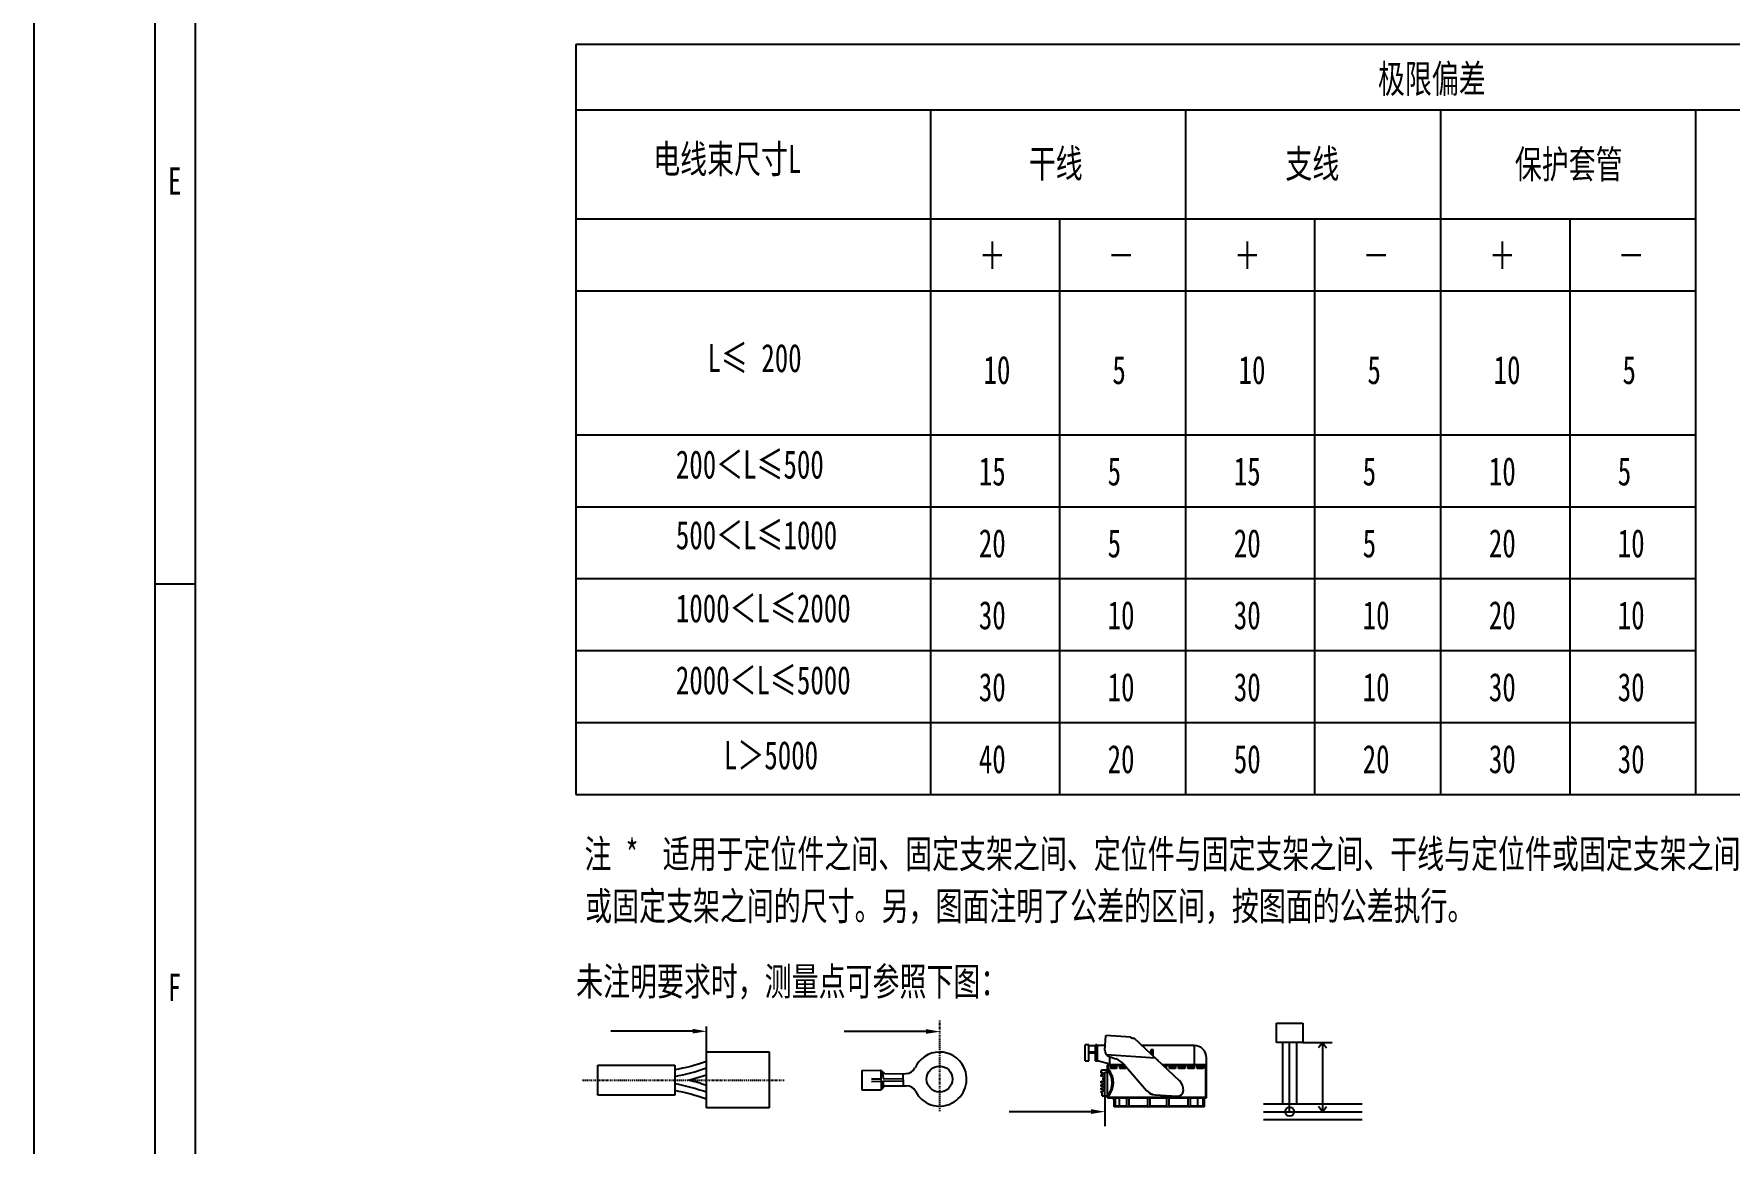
# Model space of a CAD drawing. Header units: inches. Extents: x 47316 to 59086, y 3141 to 11743.
# Drawn here: x 50262.9 to 50473.1, y 4565.4 to 4702.9 of the extents above; entities that cross this region are included whole.
import ezdxf

# ---------------------------------------------------------------- set-up
doc = ezdxf.new("R2010")
doc.units = ezdxf.units.IN
doc.header["$MEASUREMENT"] = 0
doc.linetypes.add('CENTER2', pattern=[1.125, 0.75, -0.125, 0.125, -0.125])
doc.layers.add('_BLACK_HOLE', color=7, linetype='Continuous')
doc.styles.add('MtX_SimSun', font='')
doc.styles.get("Standard").update_dxf_attribs({"font": ''})
doc.styles.get('MtX_SimSun').set_extended_font_data('SimSun')
doc.styles.get('Standard').set_extended_font_data('SimSun')

msp = doc.modelspace()

# ---------------------------------------------------------------- hatches: boundary and pattern name
at = {"layer": '_BLACK_HOLE'}
h = msp.add_hatch(color=256, dxfattribs=at)
h.dxf.hatch_style = 2
h.paths.add_polyline_path([(50344.62, 4579.54), (50346.36, 4579.23), (50344.62, 4578.96)])
h = msp.add_hatch(color=256, dxfattribs=at)
h.dxf.hatch_style = 2
h.paths.add_polyline_path([(50373.57, 4579.5), (50375.31, 4579.19), (50373.57, 4578.92)])
h = msp.add_hatch(color=256, dxfattribs=at)
h.dxf.hatch_style = 2
h.paths.add_polyline_path([(50394.03, 4569.57), (50395.77, 4569.26), (50394.03, 4568.99)])

# ---------------------------------------------------------------- linework, layer by layer
at = {"layer": '_BLACK_HOLE', "lineweight": -3}
for p, q in [((50262.93, 5154.67), (50262.93, 4313.67)), ((50282.93, 5134.67), (50282.93, 4334.67)), ((50277.93, 4834.67), (50277.93, 4334.67)), ((50558.47, 4701.61), (50330.15, 4701.61)), ((50330.15, 4701.61), (50330.15, 4608.61)), ((50330.15, 4693.5), (50508.38, 4693.5)), ((50374.14, 4608.61), (50374.14, 4693.5)), ((50405.77, 4608.61), (50405.77, 4693.5)), ((50437.4, 4608.61), (50437.4, 4693.5)), ((50469.03, 4608.61), (50469.03, 4693.5)), ((50330.15, 4679.96), (50469.03, 4679.96)), ((50390.12, 4679.96), (50390.12, 4608.61)), ((50421.75, 4679.96), (50421.75, 4608.61)), ((50453.38, 4679.96), (50453.38, 4608.61)), ((50330.15, 4671.04), (50469.03, 4671.04)), ((50330.15, 4653.2), (50469.03, 4653.2)), ((50330.15, 4644.28), (50469.03, 4644.28)), ((50330.15, 4635.36), (50469.03, 4635.36)), ((50282.93, 4634.67), (50277.93, 4634.67)), ((50330.15, 4626.45), (50469.03, 4626.45)), ((50330.15, 4617.53), (50469.03, 4617.53)), ((50330.15, 4608.61), (50558.47, 4608.61)), ((50417.03, 4580.26), (50420.27, 4580.26)), ((50417.03, 4577.83), (50417.03, 4580.26)), ((50420.27, 4580.26), (50420.27, 4577.83)), ((50420.27, 4577.83), (50417.03, 4577.83)), ((50417.77, 4577.83), (50417.77, 4570.23)), ((50418.65, 4569.26), (50418.65, 4577.83)), ((50419.54, 4570.23), (50419.54, 4577.83)), ((50420.27, 4577.83), (50423.91, 4577.83)), ((50422.72, 4577.83), (50422.23, 4577.18)), ((50422.72, 4577.83), (50422.72, 4569.26)), ((50422.72, 4577.83), (50423.21, 4577.18)), ((50415.42, 4570.23), (50427.63, 4570.23)), ((50415.42, 4569.26), (50427.63, 4569.26)), ((50415.42, 4568.29), (50427.63, 4568.29)), ((50415.42, 4568.29), (50427.63, 4568.29)), ((50422.72, 4569.26), (50422.23, 4569.91)), ((50422.72, 4569.26), (50423.21, 4569.91))]:
    msp.add_line(p, q, dxfattribs=at)
at = {"layer": '_BLACK_HOLE'}
for p, q in [((50344.62, 4579.23), (50334.48, 4579.23)), ((50346.33, 4573.18), (50346.33, 4579.81)), ((50373.57, 4579.19), (50363.43, 4579.19)), ((50346.33, 4576.69), (50354.12, 4576.69)), ((50346.33, 4569.74), (50346.33, 4576.69)), ((50354.12, 4576.69), (50354.12, 4569.74)), ((50332.85, 4575.02), (50342.4, 4575.02)), ((50332.85, 4571.33), (50332.85, 4575.02)), ((50342.4, 4575.02), (50342.4, 4571.33)), ((50365.62, 4574.39), (50367.97, 4574.4)), ((50365.62, 4574.39), (50365.62, 4571.97)), ((50368.44, 4573.96), (50367.97, 4574.4)), ((50367.97, 4574.4), (50368.01, 4571.99)), ((50368.22, 4573.86), (50367.97, 4574.4)), ((50366.78, 4573.33), (50367.99, 4573.35)), ((50366.79, 4573.02), (50368, 4573.04)), ((50368.25, 4572.53), (50368.01, 4571.99)), ((50368.46, 4572.45), (50368.01, 4571.99)), ((50368.22, 4573.86), (50368.23, 4573.35)), ((50368.23, 4573.35), (50370.71, 4573.39)), ((50368.24, 4573.05), (50370.72, 4573.09)), ((50368.24, 4573.05), (50368.25, 4572.53)), ((50368.44, 4573.96), (50371.11, 4574)), ((50368.46, 4572.45), (50371.14, 4572.49)), ((50370.7, 4574), (50370.73, 4572.48)), ((50342.4, 4571.33), (50332.85, 4571.33)), ((50365.62, 4571.97), (50368.01, 4571.99)), ((50395.74, 4571.25), (50395.74, 4567.48)), ((50354.12, 4569.74), (50346.33, 4569.74)), ((50394.03, 4569.26), (50383.89, 4569.26))]:
    msp.add_line(p, q, dxfattribs=at)
at = {"layer": '_BLACK_HOLE', "linetype": 'CENTER2', "ltscale": 0.25}
for p, q in [((50375.28, 4569.32), (50375.28, 4580.59)), ((50330.97, 4573.18), (50355.96, 4573.18))]:
    msp.add_line(p, q, dxfattribs=at)
at = {"layer": '_BLACK_HOLE', "linetype": 'Continuous'}
for p, q in [((50395.74, 4576.88), (50395.87, 4578.72)), ((50398.97, 4578.5), (50395.87, 4578.72)), ((50393.3, 4575.55), (50393.3, 4577.54)), ((50393.76, 4577.54), (50393.3, 4577.54)), ((50393.76, 4575.55), (50393.76, 4577.54)), ((50394.57, 4577.44), (50393.76, 4577.44)), ((50394.57, 4576.65), (50393.76, 4576.65)), ((50394.57, 4576.52), (50393.76, 4576.52)), ((50394.57, 4575.55), (50394.57, 4577.54)), ((50394.73, 4577.54), (50394.57, 4577.54)), ((50394.73, 4575.55), (50394.73, 4577.54)), ((50395.78, 4577.47), (50394.73, 4577.47)), ((50394.83, 4575.55), (50394.83, 4577.47)), ((50398.96, 4578.45), (50398.97, 4578.5)), ((50399.4, 4578.34), (50399.26, 4578.35)), ((50404.99, 4573.11), (50399.4, 4578.34)), ((50399.91, 4577.86), (50399.91, 4577.86)), ((50399.91, 4577.86), (50399.91, 4577.86)), ((50406.81, 4577.47), (50400.33, 4577.47)), ((50401.5, 4576.37), (50401.5, 4576.96)), ((50401.5, 4576.96), (50401.73, 4576.96)), ((50401.73, 4576.15), (50401.73, 4576.96)), ((50406.81, 4577.47), (50406.81, 4575.07)), ((50393.3, 4575.55), (50393.76, 4575.55)), ((50394.57, 4575.55), (50394.83, 4575.55)), ((50396.37, 4575.15), (50394.83, 4575.55)), ((50395.36, 4574.46), (50396.06, 4574.46)), ((50402.01, 4575.9), (50395.92, 4576.33)), ((50396.05, 4571), (50396.05, 4575)), ((50398.22, 4575), (50396.05, 4575)), ((50396.12, 4575.07), (50396.12, 4574.57)), ((50398.16, 4575.07), (50396.12, 4575.07)), ((50396.26, 4576.1), (50397.11, 4575.81)), ((50396.37, 4575.07), (50396.37, 4576.06)), ((50396.43, 4574.61), (50396.43, 4574.87)), ((50396.43, 4574.87), (50397.2, 4574.87)), ((50396.43, 4574.84), (50397.2, 4574.84)), ((50397.2, 4574.61), (50396.43, 4574.61)), ((50397.2, 4574.87), (50397.2, 4574.61)), ((50397.58, 4574.61), (50397.58, 4574.87)), ((50397.58, 4574.87), (50398.33, 4574.87)), ((50397.58, 4574.84), (50398.35, 4574.84)), ((50398.35, 4574.61), (50397.58, 4574.61)), ((50398.1, 4575.14), (50400.92, 4571.89)), ((50398.35, 4574.85), (50398.35, 4574.61)), ((50402.22, 4575.7), (50402.31, 4575.7)), ((50402.31, 4575.7), (50402.31, 4575.62)), ((50408.27, 4575.07), (50402.89, 4575.07)), ((50408.35, 4575), (50402.97, 4575)), ((50403.11, 4574.87), (50403.35, 4574.87)), ((50403.14, 4574.84), (50403.35, 4574.84)), ((50403.35, 4574.87), (50403.35, 4574.64)), ((50403.74, 4574.87), (50404.51, 4574.87)), ((50403.74, 4574.61), (50403.74, 4574.87)), ((50403.74, 4574.84), (50404.51, 4574.84)), ((50404.51, 4574.61), (50403.74, 4574.61)), ((50404.51, 4574.87), (50404.51, 4574.61)), ((50404.89, 4574.87), (50405.66, 4574.87)), ((50404.89, 4574.61), (50404.89, 4574.87)), ((50404.89, 4574.84), (50405.66, 4574.84)), ((50405.66, 4574.61), (50404.89, 4574.61)), ((50405.66, 4574.87), (50405.66, 4574.61)), ((50406.04, 4574.87), (50406.81, 4574.87)), ((50406.04, 4574.61), (50406.04, 4574.87)), ((50406.04, 4574.84), (50406.81, 4574.84)), ((50406.81, 4574.61), (50406.04, 4574.61)), ((50406.81, 4574.87), (50406.81, 4574.61)), ((50407.19, 4574.87), (50407.96, 4574.87)), ((50407.19, 4574.61), (50407.19, 4574.87)), ((50407.19, 4574.84), (50407.96, 4574.84)), ((50407.96, 4574.61), (50407.19, 4574.61)), ((50407.58, 4574.84), (50407.58, 4574.61)), ((50407.96, 4574.87), (50407.96, 4574.61)), ((50408.27, 4571), (50408.27, 4575.07)), ((50408.35, 4571.08), (50408.35, 4575.93)), ((50395.28, 4574.09), (50395.28, 4574.23)), ((50395.7, 4574.02), (50395.28, 4574.09)), ((50395.28, 4573.86), (50395.7, 4573.93)), ((50395.28, 4573.67), (50395.28, 4573.86)), ((50395.7, 4573.6), (50395.28, 4573.67)), ((50395.28, 4573.03), (50395.7, 4573.1)), ((50395.28, 4572.84), (50395.28, 4573.03)), ((50395.7, 4572.77), (50395.28, 4572.84)), ((50395.28, 4572.61), (50395.7, 4572.68)), ((50395.28, 4572.43), (50395.28, 4572.61)), ((50395.7, 4572.36), (50395.28, 4572.43)), ((50395.51, 4573.48), (50395.7, 4573.51)), ((50395.51, 4573.22), (50395.51, 4573.48)), ((50395.51, 4573.22), (50395.7, 4573.19)), ((50395.74, 4571.25), (50395.74, 4574.15)), ((50395.74, 4574.15), (50396.05, 4574.15)), ((50395.28, 4572.2), (50395.7, 4572.27)), ((50395.28, 4572.01), (50395.28, 4572.2)), ((50395.7, 4571.94), (50395.28, 4572.01)), ((50395.28, 4571.78), (50395.7, 4571.85)), ((50395.28, 4571.65), (50395.28, 4571.78)), ((50395.4, 4571.65), (50395.28, 4571.65)), ((50395.4, 4571.25), (50395.4, 4571.65)), ((50395.4, 4571.25), (50396.06, 4571.25)), ((50396.05, 4571), (50408.27, 4571)), ((50396.07, 4571.08), (50408.35, 4571.08)), ((50396.69, 4570.92), (50396.69, 4571)), ((50396.69, 4570.92), (50396.91, 4570.92)), ((50396.86, 4570.92), (50396.86, 4571)), ((50396.91, 4569.85), (50396.91, 4571)), ((50397.02, 4571), (50397.02, 4569.96)), ((50397.54, 4569.85), (50397.54, 4571)), ((50398.45, 4569.96), (50398.45, 4571)), ((50398.74, 4569.96), (50398.74, 4571)), ((50401.06, 4569.91), (50401.06, 4571)), ((50401.35, 4569.91), (50401.35, 4571)), ((50401.63, 4571.43), (50401.62, 4571.43)), ((50401.62, 4571.43), (50401.62, 4571.43)), ((50401.97, 4571.36), (50404.65, 4571.17)), ((50403.44, 4569.91), (50403.44, 4571)), ((50403.73, 4569.91), (50403.73, 4571)), ((50406.05, 4569.96), (50406.05, 4571)), ((50406.34, 4569.96), (50406.34, 4571)), ((50407.25, 4569.85), (50407.25, 4571)), ((50407.88, 4571), (50407.88, 4569.85)), ((50408.11, 4569.96), (50408.11, 4571)), ((50408.05, 4569.85), (50396.91, 4569.85)), ((50397.05, 4569.85), (50397.02, 4569.96)), ((50398.45, 4569.96), (50397.02, 4569.96)), ((50398.39, 4569.85), (50398.45, 4569.96)), ((50401.06, 4569.96), (50398.74, 4569.96)), ((50398.74, 4569.96), (50398.8, 4569.85)), ((50401, 4569.85), (50401.06, 4569.91)), ((50403.44, 4569.96), (50401.35, 4569.96)), ((50401.35, 4569.91), (50401.41, 4569.85)), ((50403.38, 4569.85), (50403.44, 4569.91)), ((50406.05, 4569.96), (50403.73, 4569.96)), ((50403.73, 4569.91), (50403.79, 4569.85)), ((50405.99, 4569.85), (50406.05, 4569.96)), ((50407.88, 4569.96), (50406.34, 4569.96)), ((50406.34, 4569.96), (50406.4, 4569.85)), ((50408.05, 4569.85), (50408.11, 4569.96))]:
    msp.add_line(p, q, dxfattribs=at)
at = {"layer": '_BLACK_HOLE'}
msp.add_circle((50375.24, 4573.31), 1.61, dxfattribs=at)
at = {"layer": '_BLACK_HOLE', "lineweight": -3}
msp.add_circle((50418.65, 4569.26), 0.563, dxfattribs=at)
at = {"layer": '_BLACK_HOLE'}
for centre, radius, start, end in [((50375.24, 4573.31), 3.35, 26.3918, 155.3701), ((50337.46, 4600.94), 26.92, 280.5632, 289.2379), ((50337.46, 4600.1), 26.92, 280.5632, 289.2379), ((50371.09, 4575.21), 1.21, 270.9231, 335.3701), ((50375.24, 4573.31), 3.35, 206.4762, 26.3918), ((50337.46, 4546.25), 26.92, 70.7621, 79.4368), ((50337.46, 4599.27), 26.92, 284.2974, 289.2379), ((50337.46, 4547.09), 26.92, 70.7621, 75.7026), ((50371.16, 4571.28), 1.21, 26.4762, 90.9231), ((50337.46, 4545.41), 26.92, 70.7621, 79.4368)]:
    msp.add_arc(centre, radius, start, end, dxfattribs=at)
at = {"layer": '_BLACK_HOLE', "linetype": 'Continuous'}
for centre, radius, start, end in [((50396.51, 4576.83), 0.768, 175.9477, 250.9477), ((50406.81, 4575.93), 1.54, 0, 90), ((50396.12, 4575), 0.0768, 90, 180), ((50394.22, 4572.85), 2.44, 318.4719, 41.5281), ((50394.22, 4572.85), 2.57, 316.2838, 42.037), ((50396.36, 4573.63), 2.3, 40.9477, 70.9477), ((50408.27, 4575), 0.0768, 0, 90), ((50395.69, 4573.97), 0.0461, 279.3784, 80.6216), ((50395.69, 4573.56), 0.0461, 279.3784, 80.6216), ((50395.69, 4573.14), 0.0461, 279.3784, 80.6216), ((50395.69, 4572.73), 0.0461, 279.3784, 80.6216), ((50395.69, 4572.31), 0.0461, 279.3784, 80.6216), ((50403.94, 4571.99), 1.54, 355.9477, 46.9477), ((50395.69, 4571.9), 0.0461, 279.3784, 80.6216), ((50402.08, 4572.89), 1.54, 220.9477, 265.9477), ((50401.62, 4571.92), 0.499, 218.1418, 270), ((50404.71, 4571.94), 0.768, 265.9477, 355.9477), ((50408.27, 4571.08), 0.0768, 270, 0)]:
    msp.add_arc(centre, radius, start, end, dxfattribs=at)
for points in [[(50398.97, 4578.45), (50398.97, 4578.45), (50398.96, 4578.45), (50398.96, 4578.45)], [(50398.96, 4578.45), (50398.96, 4578.45), (50398.96, 4578.45), (50398.96, 4578.45)], [(50398.97, 4578.44), (50398.97, 4578.44), (50398.97, 4578.45), (50398.97, 4578.45)], [(50396.05, 4574.58), (50396.05, 4574.59), (50396.06, 4574.59), (50396.06, 4574.59)], [(50396.05, 4574.57), (50396.05, 4574.57), (50396.05, 4574.57), (50396.05, 4574.57)], [(50396.06, 4574.6), (50396.06, 4574.6), (50396.06, 4574.6), (50396.07, 4574.6)], [(50396.06, 4574.59), (50396.06, 4574.59), (50396.06, 4574.59), (50396.06, 4574.59)], [(50396.06, 4574.59), (50396.06, 4574.59), (50396.06, 4574.59), (50396.06, 4574.59)], [(50395.28, 4574.23), (50395.28, 4574.23), (50395.28, 4574.23), (50395.28, 4574.24)], [(50395.28, 4574.23), (50395.28, 4574.23), (50395.28, 4574.23), (50395.28, 4574.23)], [(50395.28, 4574.23), (50395.28, 4574.23), (50395.28, 4574.23), (50395.28, 4574.23)], [(50395.28, 4574.23), (50395.28, 4574.23), (50395.28, 4574.23), (50395.28, 4574.23)], [(50395.28, 4574.23), (50395.28, 4574.23), (50395.28, 4574.23), (50395.28, 4574.23)]]:
    msp.add_open_spline(points, degree=3, dxfattribs=at)
for points, knots in [([(50398.96, 4578.45), (50398.96, 4578.45), (50398.96, 4578.45), (50398.96, 4578.45), (50398.96, 4578.45)], [0.323668317, 0.323668317, 0.323668317, 0.323668317, 0.325669849, 0.327571545, 0.327571545, 0.327571545, 0.327571545]), ([(50399.26, 4578.35), (50399.26, 4578.35), (50399.26, 4578.35), (50399.25, 4578.35), (50399.24, 4578.35), (50399.23, 4578.35), (50399.22, 4578.35), (50399.21, 4578.35), (50399.21, 4578.35), (50399.2, 4578.35), (50399.19, 4578.36), (50399.18, 4578.36), (50399.17, 4578.36), (50399.16, 4578.36), (50399.16, 4578.36), (50399.15, 4578.36), (50399.14, 4578.37), (50399.13, 4578.37), (50399.13, 4578.37), (50399.12, 4578.37), (50399.11, 4578.37), (50399.1, 4578.37), (50399.1, 4578.38), (50399.09, 4578.38), (50399.08, 4578.38), (50399.08, 4578.38), (50399.07, 4578.39), (50399.06, 4578.39), (50399.06, 4578.39), (50399.05, 4578.39), (50399.04, 4578.39), (50399.04, 4578.4), (50399.03, 4578.4), (50399.03, 4578.4), (50399.02, 4578.4), (50399.02, 4578.41), (50399.01, 4578.41), (50399.01, 4578.41), (50399, 4578.41), (50399, 4578.42), (50398.99, 4578.42), (50398.99, 4578.42), (50398.99, 4578.42), (50398.98, 4578.43), (50398.98, 4578.43), (50398.98, 4578.43), (50398.98, 4578.43), (50398.97, 4578.44), (50398.97, 4578.44), (50398.97, 4578.44), (50398.97, 4578.44), (50398.97, 4578.44), (50398.97, 4578.44)], [0, 0, 0, 0, 0.0084593, 0.016916, 0.0253634, 0.0337998, 0.0422188, 0.0506185, 0.0589934, 0.0673387, 0.0756515, 0.0839249, 0.0921567, 0.1003396, 0.1084703, 0.1165427, 0.1245509, 0.1324908, 0.1403545, 0.1481385, 0.1558346, 0.163438, 0.1709418, 0.1783391, 0.1856247, 0.1927901, 0.1998307, 0.206738, 0.2135071, 0.2201303, 0.2266015, 0.2329148, 0.239063, 0.2450417, 0.2508437, 0.2564648, 0.2618991, 0.2671434, 0.2721916, 0.2770409, 0.2816881, 0.2861299, 0.2903652, 0.2943915, 0.2982094, 0.3018182, 0.3052202, 0.3084173, 0.3114137, 0.3142154, 0.3168296, 0.3192672, 0.3192672, 0.3192672, 0.3192672]), ([(50395.36, 4574.46), (50395.36, 4574.45), (50395.36, 4574.44), (50395.35, 4574.42), (50395.34, 4574.4), (50395.34, 4574.38), (50395.33, 4574.37), (50395.33, 4574.35), (50395.32, 4574.34), (50395.31, 4574.32), (50395.31, 4574.31), (50395.31, 4574.3), (50395.3, 4574.29), (50395.3, 4574.28), (50395.29, 4574.27), (50395.29, 4574.26), (50395.29, 4574.25), (50395.29, 4574.25), (50395.28, 4574.24), (50395.28, 4574.24), (50395.28, 4574.23), (50395.28, 4574.23), (50395.28, 4574.23), (50395.28, 4574.23), (50395.28, 4574.23), (50395.28, 4574.23)], [0, 0, 0, 0, 0.0209462, 0.0409587, 0.0600373, 0.0781819, 0.0953926, 0.1116694, 0.1270126, 0.1414226, 0.1548997, 0.1674445, 0.1790573, 0.1897387, 0.1994892, 0.2083093, 0.2161995, 0.2231603, 0.229192, 0.234295, 0.2384698, 0.2417165, 0.2440354, 0.2454267, 0.2458904, 0.2458904, 0.2458904, 0.2458904]), ([(50395.29, 4574.25), (50395.29, 4574.25), (50395.29, 4574.25), (50395.29, 4574.26), (50395.29, 4574.27), (50395.3, 4574.28), (50395.3, 4574.29), (50395.31, 4574.3), (50395.31, 4574.31), (50395.31, 4574.32), (50395.32, 4574.34), (50395.33, 4574.35), (50395.33, 4574.37), (50395.34, 4574.38), (50395.34, 4574.4), (50395.35, 4574.42), (50395.36, 4574.44), (50395.36, 4574.45), (50395.36, 4574.46)], [0.2686206, 0.2686206, 0.2686206, 0.2686206, 0.2755814, 0.2834716, 0.2922917, 0.3020422, 0.3127236, 0.3243364, 0.3368812, 0.3503583, 0.3647683, 0.3801115, 0.3963883, 0.4135989, 0.4317435, 0.4508222, 0.4708347, 0.4917809, 0.4917809, 0.4917809, 0.4917809]), ([(50396.05, 4574.57), (50396.05, 4574.57), (50396.05, 4574.58), (50396.05, 4574.58), (50396.05, 4574.58)], [0.031543487, 0.031543487, 0.031543487, 0.031543487, 0.034449, 0.03716935, 0.03716935, 0.03716935, 0.03716935]), ([(50396.05, 4574.58), (50396.05, 4574.58), (50396.05, 4574.58), (50396.05, 4574.58), (50396.05, 4574.58), (50396.05, 4574.58)], [0.03716935, 0.03716935, 0.03716935, 0.03716935, 0.039718694, 0.042111021, 0.044360055, 0.044360055, 0.044360055, 0.044360055]), ([(50396.05, 4574.56), (50396.05, 4574.56), (50396.05, 4574.56), (50396.05, 4574.56), (50396.05, 4574.57), (50396.05, 4574.57), (50396.05, 4574.57)], [0.01374827, 0.01374827, 0.01374827, 0.01374827, 0.01778797, 0.02157442, 0.02512018, 0.02843859, 0.02843859, 0.02843859, 0.02843859]), ([(50396.05, 4574.54), (50396.05, 4574.54), (50396.05, 4574.55), (50396.05, 4574.55), (50396.05, 4574.55), (50396.05, 4574.56)], [0, 0, 0, 0, 0.00486386, 0.00944367, 0.01374827, 0.01374827, 0.01374827, 0.01374827]), ([(50396.06, 4574.59), (50396.06, 4574.59), (50396.06, 4574.59), (50396.06, 4574.59), (50396.06, 4574.6), (50396.06, 4574.6)], [0.053899958, 0.053899958, 0.053899958, 0.053899958, 0.055548099, 0.057133873, 0.058665593, 0.058665593, 0.058665593, 0.058665593]), ([(50396.06, 4574.59), (50396.06, 4574.59), (50396.06, 4574.59), (50396.06, 4574.59), (50396.06, 4574.59)], [0.04647885, 0.04647885, 0.04647885, 0.04647885, 0.048480223, 0.050376617, 0.050376617, 0.050376617, 0.050376617]), ([(50396.07, 4574.6), (50396.07, 4574.6), (50396.07, 4574.6), (50396.07, 4574.6), (50396.07, 4574.6)], [0.060152599, 0.060152599, 0.060152599, 0.060152599, 0.061602467, 0.063024074, 0.063024074, 0.063024074, 0.063024074]), ([(50396.07, 4574.6), (50396.07, 4574.6), (50396.07, 4574.6), (50396.07, 4574.6), (50396.07, 4574.6)], [0.063024074, 0.063024074, 0.063024074, 0.063024074, 0.064424038, 0.065810538, 0.065810538, 0.065810538, 0.065810538]), ([(50396.07, 4574.6), (50396.07, 4574.6), (50396.07, 4574.6), (50396.07, 4574.6), (50396.07, 4574.6), (50396.08, 4574.6), (50396.08, 4574.6), (50396.08, 4574.6), (50396.08, 4574.6), (50396.08, 4574.6), (50396.08, 4574.6), (50396.08, 4574.6), (50396.09, 4574.6), (50396.09, 4574.6), (50396.09, 4574.6), (50396.09, 4574.6)], [0.06581054, 0.06581054, 0.06581054, 0.06581054, 0.06718949, 0.06856795, 0.06995199, 0.07134743, 0.07276086, 0.07419735, 0.0756638, 0.07716524, 0.07870874, 0.08029974, 0.08194563, 0.08365249, 0.08542824, 0.08542824, 0.08542824, 0.08542824]), ([(50396.09, 4574.6), (50396.09, 4574.6), (50396.09, 4574.6), (50396.09, 4574.6), (50396.09, 4574.6)], [0.085428236, 0.085428236, 0.085428236, 0.085428236, 0.087279904, 0.089215879, 0.089215879, 0.089215879, 0.089215879]), ([(50396.09, 4574.6), (50396.09, 4574.59), (50396.1, 4574.59), (50396.1, 4574.59), (50396.1, 4574.59), (50396.1, 4574.59), (50396.1, 4574.59), (50396.1, 4574.59)], [0.08921588, 0.08921588, 0.08921588, 0.08921588, 0.09124475, 0.09337532, 0.0956176, 0.0979818, 0.10047874, 0.10047874, 0.10047874, 0.10047874]), ([(50396.1, 4574.59), (50396.1, 4574.59), (50396.11, 4574.59), (50396.11, 4574.59), (50396.11, 4574.58), (50396.11, 4574.58), (50396.11, 4574.58), (50396.12, 4574.58), (50396.12, 4574.57), (50396.12, 4574.57), (50396.12, 4574.57)], [0.10047874, 0.10047874, 0.10047874, 0.10047874, 0.1031202, 0.10591857, 0.10888683, 0.11203863, 0.11538841, 0.11895115, 0.12274237, 0.12677789, 0.12677789, 0.12677789, 0.12677789]), ([(50395.28, 4574.24), (50395.28, 4574.24), (50395.28, 4574.24), (50395.29, 4574.24), (50395.29, 4574.25)], [0.25748588, 0.25748588, 0.25748588, 0.25748588, 0.26258893, 0.26862063, 0.26862063, 0.26862063, 0.26862063]), ([(50396.07, 4571.07), (50396.07, 4571.07), (50396.06, 4571.07), (50396.06, 4571.07), (50396.06, 4571.07), (50396.05, 4571.06), (50396.05, 4571.06), (50396.05, 4571.06), (50396.05, 4571.06)], [0.00719367, 0.00719367, 0.00719367, 0.00719367, 0.01107718, 0.01516495, 0.01946468, 0.0239852, 0.02873262, 0.03371431, 0.03371431, 0.03371431, 0.03371431]), ([(50396.07, 4571.08), (50396.07, 4571.08), (50396.07, 4571.08), (50396.07, 4571.08), (50396.07, 4571.07)], [0, 0, 0, 0, 0.003503966, 0.007193674, 0.007193674, 0.007193674, 0.007193674])]:
    msp.add_open_spline(points, degree=3, knots=knots, dxfattribs=at)

# ---------------------------------------------------------------- texts
at = {"layer": '_BLACK_HOLE', "lineweight": -3, "width": 0.7}
for s, p in [('极限偏差', (50429.6, 4695.59)), ('电线束尺寸L', (50339.73, 4685.65)), ('干线', (50386.3, 4685.1)), ('支线', (50418.12, 4685.06)), ('保护套管', (50446.58, 4684.99)), ('＋', (50380.11, 4673.68)), ('－', (50396.08, 4673.68)), ('＋', (50411.73, 4673.68)), ('－', (50427.71, 4673.68)), ('＋', (50443.36, 4673.68)), ('－', (50459.34, 4673.68)), ('L≤ 200', (50346.47, 4660.97)), ('10', (50380.69, 4659.49)), ('5', (50396.67, 4659.49)), ('10', (50412.32, 4659.49)), ('5', (50428.3, 4659.49)), ('10', (50443.95, 4659.49)), ('5', (50459.93, 4659.49)), ('200＜L≤500', (50342.54, 4647.77)), ('15', (50380.11, 4646.92)), ('5', (50396.08, 4646.92)), ('15', (50411.73, 4646.92)), ('5', (50427.71, 4646.92)), ('10', (50443.36, 4646.92)), ('5', (50459.34, 4646.92)), ('500＜L≤1000', (50342.54, 4639.01)), ('20', (50380.11, 4638)), ('5', (50396.08, 4638)), ('20', (50411.73, 4638)), ('5', (50427.71, 4638)), ('20', (50443.36, 4638)), ('10', (50459.34, 4638)), ('1000＜L≤2000', (50342.54, 4629.94)), ('30', (50380.11, 4629.08)), ('10', (50396.08, 4629.08)), ('30', (50411.73, 4629.08)), ('10', (50427.71, 4629.08)), ('20', (50443.36, 4629.08)), ('10', (50459.34, 4629.08)), ('2000＜L≤5000', (50342.54, 4621.02)), ('30', (50380.11, 4620.16)), ('10', (50396.08, 4620.16)), ('30', (50411.73, 4620.16)), ('10', (50427.71, 4620.16)), ('30', (50443.36, 4620.16)), ('30', (50459.34, 4620.16)), ('L＞5000', (50348.5, 4611.72)), ('40', (50380.11, 4611.24)), ('20', (50396.08, 4611.24)), ('50', (50411.73, 4611.24)), ('20', (50427.71, 4611.24)), ('30', (50443.36, 4611.24)), ('30', (50459.34, 4611.24)), ('注', (50331.21, 4599.48)), (' * ', (50334.6, 4599.48)), ('适用于定位件之间、固定支架之间、定位件与固定支架之间、干线与定位件或固定支架之间的尺寸、支线与定位件', (50340.9, 4599.48)), ('或固定支架之间的尺寸。另，图面注明了公差的区间，按图面的公差执行。', (50331.29, 4593.02)), ('未注明要求时，测量点可参照下图：', (50330.17, 4583.67))]:
    msp.add_text(s, height=3.5, dxfattribs=at).set_placement(p)
at = {"layer": '_BLACK_HOLE', "lineweight": -3, "style": 'MtX_SimSun', "width": 0.7}
for s, p in [('E', (50279.59, 4682.97)), ('F', (50279.57, 4582.97))]:
    msp.add_text(s, height=3.4, dxfattribs=at).set_placement(p)

doc.saveas('drawing.dxf')
